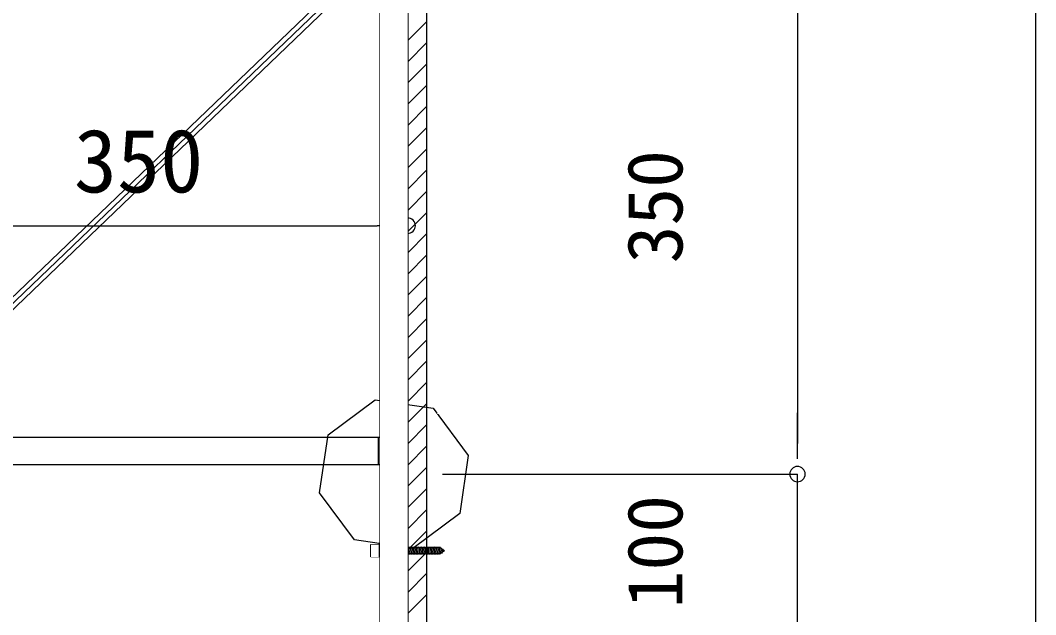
# Model space of a CAD drawing. Units: millimetres, scale not verified. Extents: x -4205 to 4205, y -2975 to 2975.
# Drawn here: x 364 to 1027, y -347 to 40 of the extents above; entities that cross this region are included whole.
import ezdxf
from ezdxf.enums import TextEntityAlignment as Align

# ---------------------------------------------------------------- set-up
doc = ezdxf.new("R2010")
doc.units = ezdxf.units.MM
doc.header["$LTSCALE"] = 20
for name, color, linetype in [('0-0', 7, 'Continuous'), ('0-1', 3, 'Continuous'), ('0-2', 7, 'Continuous')]:
    doc.layers.add(name, color=color, linetype=linetype)
doc.styles.add('ＭＳ ゴシック', font='')
doc.styles.get('ＭＳ ゴシック').set_extended_font_data('MS Gothic')

msp = doc.modelspace()

# ---------------------------------------------------------------- linework, layer by layer
at = {"layer": '0-0'}
for p, q in [((617.09, -1955.6), (617.09, 444.4)), ((617.09, -1955.6), (617.09, 444.4)), ((629.59, -1955.6), (629.59, 444.4)), ((617.09, 27.21), (629.59, 39.71)), ((617.09, 13.36), (629.59, 25.86)), ((617.09, -0.48), (629.59, 12.02)), ((617.09, -14.33), (629.59, -1.83)), ((617.09, -28.17), (629.59, -15.67)), ((617.09, -42.02), (629.59, -29.52)), ((617.09, -55.86), (629.59, -43.36)), ((617.09, -69.7), (629.59, -57.2)), ((617.09, -83.55), (629.59, -71.05)), ((617.09, -97.39), (629.59, -84.89)), ((617.09, -111.24), (629.59, -98.74)), ((617.09, -125.08), (629.59, -112.58)), ((617.09, -138.93), (629.59, -126.43)), ((617.09, -152.77), (629.59, -140.27)), ((617.09, -166.62), (629.59, -154.12)), ((617.09, -180.46), (629.59, -167.96)), ((617.09, -194.31), (629.59, -181.81)), ((617.09, -208.15), (629.59, -195.65)), ((617.09, -221.99), (629.59, -209.49)), ((617.09, -235.84), (629.59, -223.34)), ((617.09, -249.68), (629.59, -237.18)), ((614.09, -251.1), (602.09, -251.1)), ((617.09, -263.53), (629.59, -251.03)), ((617.09, -277.37), (629.59, -264.87)), ((617.09, -291.22), (629.59, -278.72)), ((617.09, -305.06), (629.59, -292.56)), ((598.09, -302.6), (595.09, -302.6)), ((595.79, -308.6), (595.79, -302.6)), ((596.59, -308.6), (596.59, -302.6)), ((597.39, -308.6), (597.39, -302.6)), ((598.09, -309.6), (598.09, -301.6)), ((638.06, -303.6), (599.09, -303.6)), ((599.56, -308.07), (600.13, -303.12)), ((600.27, -303.65), (600.13, -303.12)), ((600.56, -308.07), (601.13, -303.12)), ((601.27, -303.65), (601.13, -303.12)), ((601.56, -308.07), (602.13, -303.12)), ((602.27, -303.65), (602.13, -303.12)), ((602.56, -308.07), (603.13, -303.12)), ((603.27, -303.65), (603.13, -303.12)), ((603.56, -308.07), (604.13, -303.12)), ((604.27, -303.65), (604.13, -303.12)), ((604.56, -308.07), (605.13, -303.12)), ((605.27, -303.65), (605.13, -303.12)), ((605.56, -308.07), (606.13, -303.12)), ((606.27, -303.65), (606.13, -303.12)), ((606.56, -308.07), (607.13, -303.12)), ((607.27, -303.65), (607.13, -303.12)), ((607.56, -308.07), (608.13, -303.12)), ((608.27, -303.65), (608.13, -303.12)), ((608.56, -308.07), (609.13, -303.12)), ((609.27, -303.65), (609.13, -303.12)), ((609.56, -308.07), (610.13, -303.12)), ((610.27, -303.65), (610.13, -303.12)), ((610.56, -308.07), (611.13, -303.12)), ((611.27, -303.65), (611.13, -303.12)), ((611.56, -308.07), (612.13, -303.12)), ((612.27, -303.65), (612.13, -303.12)), ((612.56, -308.07), (613.13, -303.12)), ((613.27, -303.65), (613.13, -303.12)), ((613.56, -308.07), (614.13, -303.12)), ((614.27, -303.65), (614.13, -303.12)), ((614.56, -308.07), (615.13, -303.12)), ((615.27, -303.65), (615.13, -303.12)), ((615.56, -308.07), (616.13, -303.12)), ((616.27, -303.65), (616.13, -303.12)), ((616.56, -308.07), (617.13, -303.12)), ((617.27, -303.65), (617.13, -303.12)), ((617.56, -308.07), (618.13, -303.12)), ((618.27, -303.65), (618.13, -303.12)), ((618.56, -308.07), (619.13, -303.12)), ((619.27, -303.65), (619.13, -303.12)), ((619.56, -308.07), (620.13, -303.12)), ((620.27, -303.65), (620.13, -303.12)), ((620.56, -308.07), (621.13, -303.12)), ((621.27, -303.65), (621.13, -303.12)), ((621.56, -308.07), (622.13, -303.12)), ((622.27, -303.65), (622.13, -303.12)), ((622.56, -308.07), (623.13, -303.12)), ((623.27, -303.65), (623.13, -303.12)), ((623.56, -308.07), (624.13, -303.12)), ((624.27, -303.65), (624.13, -303.12)), ((624.56, -308.07), (625.13, -303.12)), ((625.27, -303.65), (625.13, -303.12)), ((625.56, -308.07), (626.13, -303.12)), ((626.27, -303.65), (626.13, -303.12)), ((626.56, -308.07), (627.13, -303.12)), ((627.27, -303.65), (627.13, -303.12)), ((627.56, -308.07), (628.13, -303.12)), ((628.27, -303.65), (628.13, -303.12)), ((628.56, -308.07), (629.13, -303.12)), ((629.27, -303.65), (629.13, -303.12)), ((629.56, -308.07), (630.13, -303.12)), ((630.27, -303.65), (630.13, -303.12)), ((630.56, -308.07), (631.13, -303.12)), ((631.27, -303.65), (631.13, -303.12)), ((631.56, -308.07), (632.13, -303.12)), ((632.27, -303.65), (632.13, -303.12)), ((632.56, -308.07), (633.13, -303.12)), ((633.27, -303.65), (633.13, -303.12)), ((633.56, -308.07), (634.13, -303.12)), ((634.27, -303.65), (634.13, -303.12)), ((634.56, -308.07), (635.13, -303.12)), ((635.27, -303.65), (635.13, -303.12)), ((635.56, -308.07), (636.13, -303.12)), ((636.27, -303.65), (636.13, -303.12)), ((636.56, -308.07), (637.13, -303.12)), ((637.27, -303.65), (637.13, -303.12)), ((637.56, -308.07), (638.13, -303.12)), ((641.09, -305.6), (638.06, -303.6)), ((638.27, -303.65), (638.13, -303.12)), ((638.58, -307.9), (639.05, -303.72)), ((639.19, -304.25), (639.05, -303.72)), ((639.66, -307.28), (639.98, -304.26)), ((640.12, -304.79), (639.98, -304.26)), ((599.09, -309.6), (598.09, -309.6)), ((599.56, -308.07), (599.42, -307.55)), ((600.56, -308.07), (600.42, -307.55)), ((601.56, -308.07), (601.42, -307.55)), ((602.56, -308.07), (602.42, -307.55)), ((603.56, -308.07), (603.42, -307.55)), ((604.56, -308.07), (604.42, -307.55)), ((605.56, -308.07), (605.42, -307.55)), ((606.56, -308.07), (606.42, -307.55)), ((607.56, -308.07), (607.42, -307.55)), ((608.56, -308.07), (608.42, -307.55)), ((609.56, -308.07), (609.42, -307.55)), ((610.56, -308.07), (610.42, -307.55)), ((611.56, -308.07), (611.42, -307.55)), ((612.56, -308.07), (612.42, -307.55)), ((613.56, -308.07), (613.42, -307.55)), ((614.56, -308.07), (614.42, -307.55)), ((615.56, -308.07), (615.42, -307.55)), ((616.56, -308.07), (616.42, -307.55)), ((617.09, -318.91), (629.59, -306.41)), ((617.56, -308.07), (617.42, -307.55)), ((618.56, -308.07), (618.42, -307.55)), ((619.56, -308.07), (619.42, -307.55)), ((620.56, -308.07), (620.42, -307.55)), ((621.56, -308.07), (621.42, -307.55)), ((622.56, -308.07), (622.42, -307.55)), ((623.56, -308.07), (623.42, -307.55)), ((624.56, -308.07), (624.42, -307.55)), ((625.56, -308.07), (625.42, -307.55)), ((626.56, -308.07), (626.42, -307.55)), ((627.56, -308.07), (627.42, -307.55)), ((628.56, -308.07), (628.42, -307.55)), ((629.56, -308.07), (629.42, -307.55)), ((630.56, -308.07), (630.42, -307.55)), ((631.56, -308.07), (631.42, -307.55)), ((632.56, -308.07), (632.42, -307.55)), ((633.56, -308.07), (633.42, -307.55)), ((634.56, -308.07), (634.42, -307.55)), ((635.56, -308.07), (635.42, -307.55)), ((636.56, -308.07), (636.42, -307.55)), ((637.56, -308.07), (637.42, -307.55)), ((638.58, -307.9), (638.44, -307.38)), ((639.66, -307.28), (639.52, -306.76)), ((617.09, -332.75), (629.59, -320.25)), ((617.09, -346.6), (629.59, -334.1))]:
    msp.add_line(p, q, dxfattribs=at)
for points in [[(599.09, 244.4), (600.09, 244.4), (600.09, -1755.6), (599.09, -1755.6)], [(600.09, 244.4), (616.09, 244.4), (616.09, -1755.6), (600.09, -1755.6)], [(616.09, 244.4), (617.09, 244.4), (617.09, -1755.6), (616.09, -1755.6)], [(608.09, -208.6), (605.97, -207.72), (605.09, -205.6), (605.97, -203.48), (608.09, -202.6), (610.22, -203.48), (611.09, -205.6), (610.22, -207.72)], [(608.09, -207.6), (606.68, -207.01), (606.09, -205.6), (606.68, -204.18), (608.09, -203.6), (609.51, -204.18), (610.09, -205.6), (609.51, -207.01)], [(608.09, -207.22), (606.95, -206.74), (606.47, -205.6), (606.95, -204.45), (608.09, -203.98), (609.24, -204.45), (609.72, -205.6), (609.24, -206.74)], [(565.16, -229.98), (595.85, -207.12), (633.72, -212.66), (656.57, -243.35), (651.03, -281.22), (620.34, -304.07), (582.47, -298.53), (559.62, -267.84)], [(617.09, -231.6), (617.09, -249.6), (267.09, -249.6), (267.09, -231.6)], [(617.09, -231.6), (617.09, -249.6), (598.09, -249.6), (598.09, -231.6)], [(602.09, -249.6), (602.09, -255.6), (602.21, -256.77), (602.55, -257.89), (603.11, -258.93), (603.85, -259.84), (604.76, -260.59), (605.8, -261.14), (606.92, -261.48), (608.09, -261.6), (609.26, -261.48), (610.39, -261.14), (611.43, -260.59), (612.34, -259.84), (613.08, -258.93), (613.64, -257.89), (613.98, -256.77), (614.09, -255.6), (614.09, -249.6)], [(608.09, -258.6), (605.97, -257.72), (605.09, -255.6), (605.97, -253.48), (608.09, -252.6), (610.22, -253.48), (611.09, -255.6), (610.22, -257.72)], [(605.59, -255.6), (605.64, -255.11), (605.78, -254.64), (606.02, -254.21), (606.33, -253.83), (606.71, -253.52), (607.14, -253.29), (607.61, -253.14), (608.09, -253.1), (608.58, -253.14), (609.05, -253.29), (609.48, -253.52), (609.86, -253.83), (610.17, -254.21), (610.4, -254.64), (610.55, -255.11), (610.59, -255.6), (610.55, -256.08), (610.4, -256.55), (610.17, -256.99), (609.86, -257.36), (609.48, -257.68), (609.05, -257.91), (608.58, -258.05), (608.09, -258.1), (607.61, -258.05), (607.14, -257.91), (606.71, -257.68), (606.33, -257.36), (606.02, -256.99), (605.78, -256.55), (605.64, -256.08)], [(608.09, -257.6), (606.68, -257.01), (606.09, -255.6), (606.68, -254.18), (608.09, -253.6), (609.51, -254.18), (610.09, -255.6), (609.51, -257.01)], [(608.09, -257.22), (606.95, -256.74), (606.47, -255.6), (606.95, -254.45), (608.09, -253.98), (609.24, -254.45), (609.72, -255.6), (609.24, -256.74)], [(593.09, -301.6), (598.09, -301.6), (598.09, -309.6), (593.09, -309.6)], [(599.09, -303.6), (617.09, -303.6), (617.09, -307.6), (599.09, -307.6)]]:
    msp.add_lwpolyline(points, close=True, dxfattribs=at)
for points in [[(297.09, -252.46), (297.09, -203.67), (611.7, 97.86)], [(604.63, 98.01), (591.27, 85.17), (587.67, 78.98), (298.36, -198.3)], [(302.59, -202.56), (591.55, 74.39), (598.09, 77.85), (611.56, 90.8), (612.2, 91.54), (612.68, 92.4), (612.98, 93.33), (613.09, 94.31), (613.02, 95.28), (612.75, 96.23), (612.31, 97.1), (611.7, 97.87), (610.95, 98.51), (610.1, 98.98), (609.17, 99.29), (608.19, 99.4), (607.22, 99.33), (606.27, 99.06)], [(598.09, -308.6), (595.09, -308.6), (595.09, -302.6)], [(599.09, -309.6), (599.09, -301.6), (598.09, -301.6)], [(641.09, -305.6), (638.06, -307.6), (599.09, -307.6)]]:
    msp.add_lwpolyline(points, dxfattribs=at)
at = {"layer": '0-1'}
for p, q in [((1027.01, -1735.6), (1027.01, 224.4)), ((871.53, 74.4), (871.53, -235.6)), ((287.09, -93.55), (597.1, -93.55)), ((617.09, -199.85), (617.09, -93.55)), ((871.53, -235.6), (871.53, -215.6)), ((639.84, -255.6), (871.53, -255.6)), ((639.84, -255.6), (871.53, -255.6)), ((871.53, -355.6), (871.53, -255.6))]:
    msp.add_line(p, q, dxfattribs=at)
at = {"layer": '0-2', "color": 3}
for p, q in [((607.09, -93.55), (597.1, -93.55)), ((871.53, -245.6), (871.53, -235.6)), ((871.53, -245.6), (871.53, -235.6))]:
    msp.add_line(p, q, dxfattribs=at)
at = {"layer": '0-2'}
for points in [[(612.09, -93.55), (612.19, -94.52), (612.48, -95.46), (612.94, -96.33), (613.56, -97.08), (614.32, -97.71), (615.18, -98.17), (616.12, -98.45), (617.09, -98.55), (618.07, -98.45), (619.01, -98.17), (619.87, -97.71), (620.63, -97.08), (621.25, -96.33), (621.71, -95.46), (622, -94.52), (622.09, -93.55), (622, -92.57), (621.71, -91.64), (621.25, -90.77), (620.63, -90.01), (619.87, -89.39), (619.01, -88.93), (618.07, -88.65), (617.09, -88.55), (616.12, -88.65), (615.18, -88.93), (614.32, -89.39), (613.56, -90.01), (612.94, -90.77), (612.48, -91.64), (612.19, -92.57)], [(871.53, -250.6), (870.55, -250.69), (869.61, -250.98), (868.75, -251.44), (867.99, -252.06), (867.37, -252.82), (866.91, -253.68), (866.62, -254.62), (866.53, -255.6), (866.62, -256.57), (866.91, -257.51), (867.37, -258.37), (867.99, -259.13), (868.75, -259.75), (869.61, -260.22), (870.55, -260.5), (871.53, -260.6), (872.5, -260.5), (873.44, -260.22), (874.3, -259.75), (875.06, -259.13), (875.68, -258.37), (876.15, -257.51), (876.43, -256.57), (876.53, -255.6), (876.43, -254.62), (876.15, -253.68), (875.68, -252.82), (875.06, -252.06), (874.3, -251.44), (873.44, -250.98), (872.5, -250.69)], [(871.53, -250.6), (870.55, -250.69), (869.61, -250.98), (868.75, -251.44), (867.99, -252.06), (867.37, -252.82), (866.91, -253.68), (866.62, -254.62), (866.53, -255.6), (866.62, -256.57), (866.91, -257.51), (867.37, -258.37), (867.99, -259.13), (868.75, -259.75), (869.61, -260.22), (870.55, -260.5), (871.53, -260.6), (872.5, -260.5), (873.44, -260.22), (874.3, -259.75), (875.06, -259.13), (875.68, -258.37), (876.15, -257.51), (876.43, -256.57), (876.53, -255.6), (876.43, -254.62), (876.15, -253.68), (875.68, -252.82), (875.06, -252.06), (874.3, -251.44), (873.44, -250.98), (872.5, -250.69)]]:
    msp.add_lwpolyline(points, close=True, dxfattribs=at)

# ---------------------------------------------------------------- texts
at = {"layer": '0-0', "style": 'ＭＳ ゴシック'}
msp.add_text('D', height=51.73, dxfattribs=at).set_placement((636.39, -216.28), align=Align.BOTTOM_LEFT)
at = {"layer": '0-1', "color": 7, "style": 'ＭＳ ゴシック'}
msp.add_text('350', height=41.38, dxfattribs=at).set_placement((399.2, -84.29), align=Align.BOTTOM_LEFT)
for s, p in [('350', (807.31, -118.13)), ('100', (807.31, -343.13))]:
    msp.add_text(s, height=36.21, rotation=90, dxfattribs=at).set_placement(p, align=Align.BOTTOM_LEFT)

# ---------------------------------------------------------------- next in the draw order: wipeouts: each hides what was drawn before it
for points in [[(599.09, -1755.6), (600.09, 244.4), (600.09, -1755.6), (600.09, -1755.6)], [(636.39, -216.28), (673.08, -216.28), (673.08, -145.72), (673.08, -145.72)]]:
    msp.add_wipeout(points)

# ---------------------------------------------------------------- next in the draw order: wipeouts: each hides what was drawn before it
for points in [[(599.09, 244.4), (600.09, 244.4), (599.09, -1755.6), (599.09, -1755.6)], [(636.39, -216.28), (673.08, -145.72), (673.08, -145.72), (673.08, -145.72)]]:
    msp.add_wipeout(points)

# ---------------------------------------------------------------- next in the draw order: wipeouts: each hides what was drawn before it
for points in [[(600.09, -1755.6), (616.09, 244.4), (616.09, -1755.6), (616.09, -1755.6)], [(636.39, -145.72), (636.39, -216.28), (673.08, -145.72), (673.08, -145.72)]]:
    msp.add_wipeout(points)

# ---------------------------------------------------------------- next in the draw order: wipeouts: each hides what was drawn before it
msp.add_wipeout([(600.09, 244.4), (616.09, 244.4), (600.09, -1755.6), (600.09, -1755.6)])

# ---------------------------------------------------------------- next in the draw order: wipeouts: each hides what was drawn before it
for points in [[(616.09, -1755.6), (617.09, 244.4), (617.09, -1755.6), (617.09, -1755.6)], [(593.09, -309.6), (598.09, -301.6), (598.09, -309.6), (598.09, -309.6)]]:
    msp.add_wipeout(points)

# ---------------------------------------------------------------- next in the draw order: wipeouts: each hides what was drawn before it
for points in [[(616.09, 244.4), (617.09, 244.4), (616.09, -1755.6), (616.09, -1755.6)], [(593.09, -301.6), (598.09, -301.6), (593.09, -309.6), (593.09, -309.6)]]:
    msp.add_wipeout(points)

# ---------------------------------------------------------------- next in the draw order: linework, layer by layer
at = {"layer": '0-0'}
msp.add_solid([(593.09, -301.6), (598.09, -301.6), (598.09, -301.6)], dxfattribs=at)

doc.saveas('drawing.dxf')
